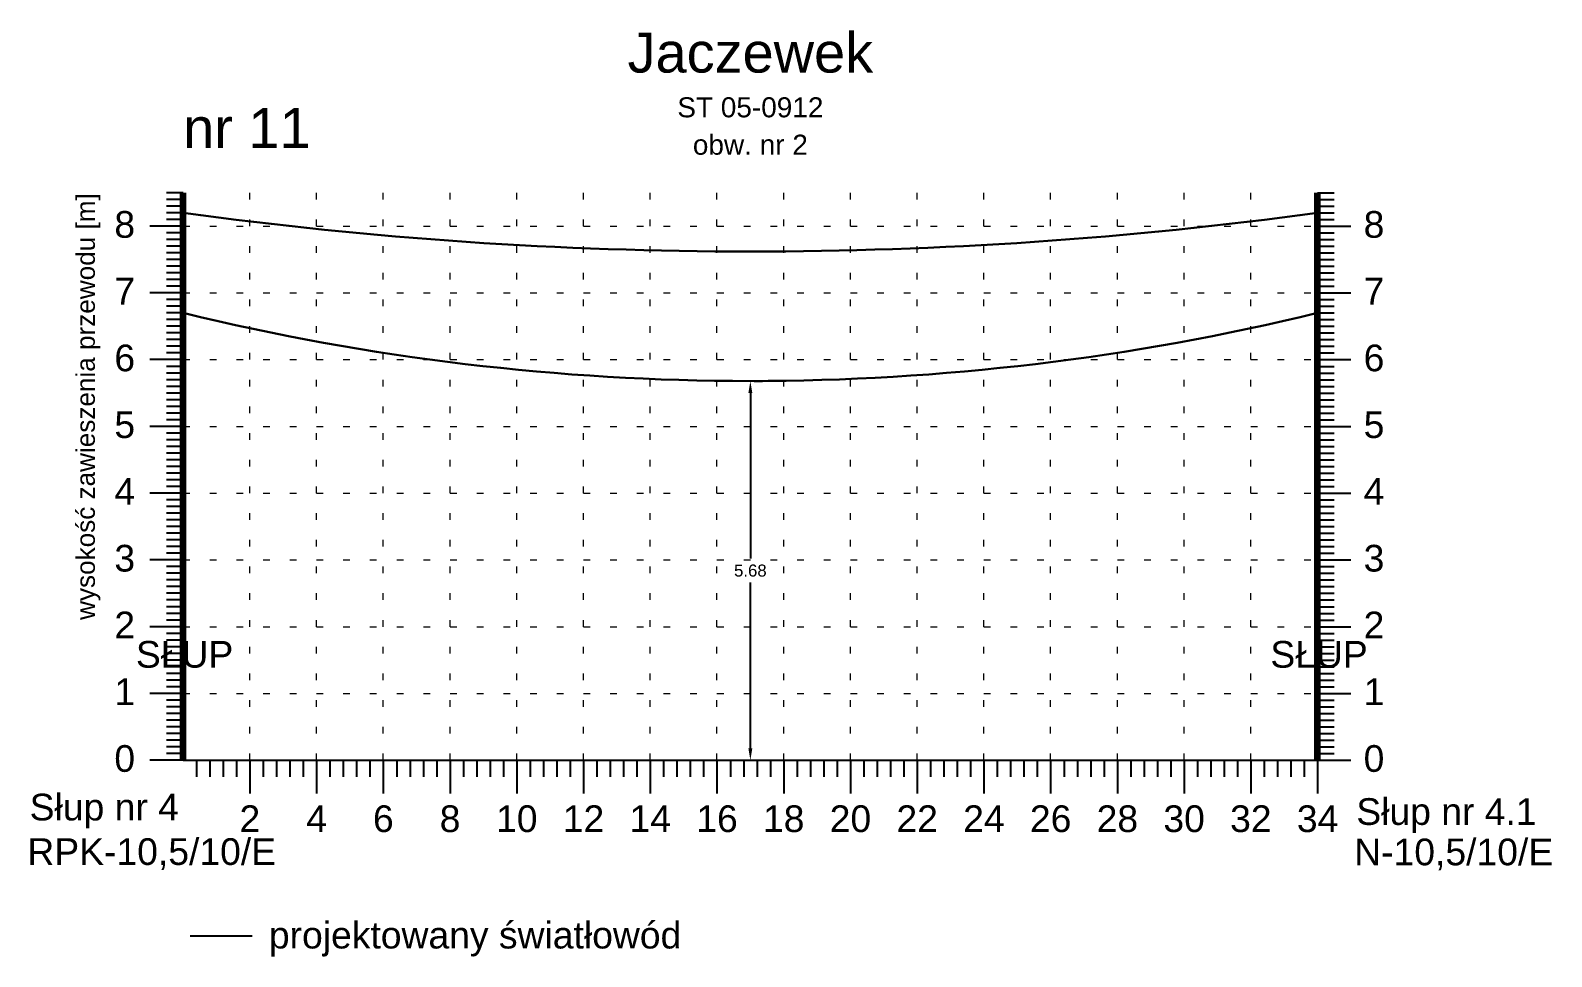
# Model space of a CAD drawing. Header units: inches. Extents: x -863 to 129, y 1307 to 1380.
# Drawn here: x 106.52 to 129.32, y 1348.21 to 1362.08 of the extents above; entities that cross this region are included whole.
import ezdxf
from ezdxf.enums import TextEntityAlignment as Align

# ---------------------------------------------------------------- set-up
doc = ezdxf.new("R2010")
doc.units = ezdxf.units.IN
doc.header["$MEASUREMENT"] = 0
doc.linetypes.add('ACAD_ISO07W100', pattern=[3, 0, -3])
doc.layers.add('_PRZEWIESZENIA_KONTROLA', color=1, linetype='Continuous', lineweight=25)
doc.layers.add('ramka', color=7, linetype='Continuous', plot=False)
doc.styles.get("Standard").update_dxf_attribs({"font": 'arial.ttf'})
doc.dimstyles.get("Standard").update_dxf_attribs({"dimtxt": 0.25, "dimasz": 0.18, "dimexe": 0.18, "dimexo": 0.0625, "dimgap": -0.09, "dimtad": 0, "dimtih": 1, "dimtoh": 1, "dimzin": 0, "dimdsep": 46, "dimtxsty": 'Standard', "dimcen": 0.09, "dimadec": 0, "dimazin": 0, "dimtfac": 1, "dimtofl": 0, "dimtmove": 0, "dimatfit": 3, "dimfxl": 1, "dimtolj": 1, "dimtzin": 0, "dimarcsym": 0})

# ---------------------------------------------------------------- blocks, each defined once
blk = doc.blocks.new('*D11')
at = {"color": 0, "lineweight": -2}
for p, q in [((117.366, 1356.831), (117.491, 1356.831)), ((117.311, 1356.651), (117.311, 1354.172)), ((117.311, 1351.332), (117.311, 1353.812)), ((117.216, 1351.152), (117.491, 1351.152))]:
    blk.add_line(p, q, dxfattribs=at)
at = {"color": 0}
for points in [[(117.341, 1356.651), (117.281, 1356.651), (117.311, 1356.831)], [(117.341, 1351.332), (117.281, 1351.332), (117.311, 1351.152)]]:
    blk.add_solid(points, dxfattribs=at)
at = {"layer": 'Defpoints', "color": 0}
for p in [(117.303, 1356.831), (117.153, 1351.152), (117.311, 1351.152)]:
    blk.add_point(p, dxfattribs=at)
at = {"color": 0, "lineweight": 25, "insert": (117.311, 1353.992), "char_height": 0.18, "attachment_point": 5}
blk.add_mtext('\\A1;5.68', dxfattribs=at)

msp = doc.modelspace()

# ---------------------------------------------------------------- linework, layer by layer
for p, q in [((108.811, 1359.652), (108.561, 1359.652)), ((108.811, 1359.552), (108.561, 1359.552)), ((108.811, 1359.652), (108.811, 1351.152)), ((125.811, 1359.652), (125.811, 1351.152)), ((125.811, 1359.652), (126.061, 1359.652)), ((125.811, 1359.552), (126.061, 1359.552)), ((108.811, 1359.452), (108.561, 1359.452)), ((108.811, 1359.352), (108.561, 1359.352)), ((125.811, 1359.452), (126.061, 1359.452)), ((125.811, 1359.352), (126.061, 1359.352)), ((108.811, 1359.152), (108.311, 1359.152)), ((108.811, 1359.252), (108.561, 1359.252)), ((108.811, 1359.052), (108.561, 1359.052)), ((125.811, 1359.252), (126.061, 1359.252)), ((125.811, 1359.152), (126.311, 1359.152)), ((125.811, 1359.052), (126.061, 1359.052)), ((108.811, 1358.952), (108.561, 1358.952)), ((108.811, 1358.852), (108.561, 1358.852)), ((125.811, 1358.952), (126.061, 1358.952)), ((125.811, 1358.852), (126.061, 1358.852)), ((108.811, 1358.752), (108.561, 1358.752)), ((108.811, 1358.652), (108.561, 1358.652)), ((125.811, 1358.752), (126.061, 1358.752)), ((125.811, 1358.652), (126.061, 1358.652)), ((108.811, 1358.552), (108.561, 1358.552)), ((108.811, 1358.452), (108.561, 1358.452)), ((108.811, 1358.352), (108.561, 1358.352)), ((125.811, 1358.552), (126.061, 1358.552)), ((125.811, 1358.452), (126.061, 1358.452)), ((125.811, 1358.352), (126.061, 1358.352)), ((108.811, 1358.152), (108.311, 1358.152)), ((108.811, 1358.252), (108.561, 1358.252)), ((125.811, 1358.252), (126.061, 1358.252)), ((125.811, 1358.152), (126.311, 1358.152)), ((108.811, 1358.052), (108.561, 1358.052)), ((108.811, 1357.952), (108.561, 1357.952)), ((125.811, 1358.052), (126.061, 1358.052)), ((125.811, 1357.952), (126.061, 1357.952)), ((108.811, 1357.852), (108.561, 1357.852)), ((108.811, 1357.752), (108.561, 1357.752)), ((125.811, 1357.852), (126.061, 1357.852)), ((125.811, 1357.752), (126.061, 1357.752)), ((108.811, 1357.652), (108.561, 1357.652)), ((108.811, 1357.552), (108.561, 1357.552)), ((108.811, 1357.452), (108.561, 1357.452)), ((125.811, 1357.652), (126.061, 1357.652)), ((125.811, 1357.552), (126.061, 1357.552)), ((125.811, 1357.452), (126.061, 1357.452)), ((108.811, 1357.352), (108.561, 1357.352)), ((108.811, 1357.252), (108.561, 1357.252)), ((125.811, 1357.352), (126.061, 1357.352)), ((125.811, 1357.252), (126.061, 1357.252)), ((108.811, 1357.152), (108.311, 1357.152)), ((108.811, 1357.052), (108.561, 1357.052)), ((125.811, 1357.152), (126.311, 1357.152)), ((125.811, 1357.052), (126.061, 1357.052)), ((108.811, 1356.952), (108.561, 1356.952)), ((108.811, 1356.852), (108.561, 1356.852)), ((108.811, 1356.752), (108.561, 1356.752)), ((125.811, 1356.952), (126.061, 1356.952)), ((125.811, 1356.852), (126.061, 1356.852)), ((125.811, 1356.752), (126.061, 1356.752)), ((108.811, 1356.652), (108.561, 1356.652)), ((108.811, 1356.552), (108.561, 1356.552)), ((125.811, 1356.652), (126.061, 1356.652)), ((125.811, 1356.552), (126.061, 1356.552)), ((108.811, 1356.452), (108.561, 1356.452)), ((108.811, 1356.352), (108.561, 1356.352)), ((125.811, 1356.452), (126.061, 1356.452)), ((125.811, 1356.352), (126.061, 1356.352)), ((108.811, 1356.152), (108.311, 1356.152)), ((108.811, 1356.252), (108.561, 1356.252)), ((125.811, 1356.252), (126.061, 1356.252)), ((125.811, 1356.152), (126.311, 1356.152)), ((108.811, 1356.052), (108.561, 1356.052)), ((108.811, 1355.952), (108.561, 1355.952)), ((108.811, 1355.852), (108.561, 1355.852)), ((125.811, 1356.052), (126.061, 1356.052)), ((125.811, 1355.952), (126.061, 1355.952)), ((125.811, 1355.852), (126.061, 1355.852)), ((108.811, 1355.752), (108.561, 1355.752)), ((108.811, 1355.652), (108.561, 1355.652)), ((125.811, 1355.752), (126.061, 1355.752)), ((125.811, 1355.652), (126.061, 1355.652)), ((108.811, 1355.552), (108.561, 1355.552)), ((108.811, 1355.452), (108.561, 1355.452)), ((125.811, 1355.552), (126.061, 1355.552)), ((125.811, 1355.452), (126.061, 1355.452)), ((108.811, 1355.152), (108.311, 1355.152)), ((108.811, 1355.352), (108.561, 1355.352)), ((108.811, 1355.252), (108.561, 1355.252)), ((125.811, 1355.352), (126.061, 1355.352)), ((125.811, 1355.252), (126.061, 1355.252)), ((125.811, 1355.152), (126.311, 1355.152)), ((108.811, 1355.052), (108.561, 1355.052)), ((108.811, 1354.952), (108.561, 1354.952)), ((125.811, 1355.052), (126.061, 1355.052)), ((125.811, 1354.952), (126.061, 1354.952)), ((108.811, 1354.852), (108.561, 1354.852)), ((108.811, 1354.752), (108.561, 1354.752)), ((125.811, 1354.852), (126.061, 1354.852)), ((125.811, 1354.752), (126.061, 1354.752)), ((108.811, 1354.652), (108.561, 1354.652)), ((108.811, 1354.552), (108.561, 1354.552)), ((125.811, 1354.652), (126.061, 1354.652)), ((125.811, 1354.552), (126.061, 1354.552)), ((108.811, 1354.452), (108.561, 1354.452)), ((108.811, 1354.352), (108.561, 1354.352)), ((108.811, 1354.252), (108.561, 1354.252)), ((125.811, 1354.452), (126.061, 1354.452)), ((125.811, 1354.352), (126.061, 1354.352)), ((125.811, 1354.252), (126.061, 1354.252)), ((108.811, 1354.152), (108.311, 1354.152)), ((108.811, 1354.052), (108.561, 1354.052)), ((125.811, 1354.152), (126.311, 1354.152)), ((125.811, 1354.052), (126.061, 1354.052)), ((108.811, 1353.952), (108.561, 1353.952)), ((108.811, 1353.852), (108.561, 1353.852)), ((125.811, 1353.952), (126.061, 1353.952)), ((125.811, 1353.852), (126.061, 1353.852)), ((108.811, 1353.752), (108.561, 1353.752)), ((108.811, 1353.652), (108.561, 1353.652)), ((125.811, 1353.752), (126.061, 1353.752)), ((125.811, 1353.652), (126.061, 1353.652)), ((108.811, 1353.552), (108.561, 1353.552)), ((108.811, 1353.452), (108.561, 1353.452)), ((108.811, 1353.352), (108.561, 1353.352)), ((125.811, 1353.552), (126.061, 1353.552)), ((125.811, 1353.452), (126.061, 1353.452)), ((125.811, 1353.352), (126.061, 1353.352)), ((108.811, 1353.152), (108.311, 1353.152)), ((108.811, 1353.252), (108.561, 1353.252)), ((125.811, 1353.252), (126.061, 1353.252)), ((125.811, 1353.152), (126.311, 1353.152)), ((108.811, 1353.052), (108.561, 1353.052)), ((108.811, 1352.952), (108.561, 1352.952)), ((125.811, 1353.052), (126.061, 1353.052)), ((125.811, 1352.952), (126.061, 1352.952)), ((108.811, 1352.852), (108.561, 1352.852)), ((108.811, 1352.752), (108.561, 1352.752)), ((108.811, 1352.652), (108.561, 1352.652)), ((125.811, 1352.852), (126.061, 1352.852)), ((125.811, 1352.752), (126.061, 1352.752)), ((125.811, 1352.652), (126.061, 1352.652)), ((108.811, 1352.552), (108.561, 1352.552)), ((108.811, 1352.452), (108.561, 1352.452)), ((125.811, 1352.552), (126.061, 1352.552)), ((125.811, 1352.452), (126.061, 1352.452)), ((108.811, 1352.352), (108.561, 1352.352)), ((108.811, 1352.252), (108.561, 1352.252)), ((125.811, 1352.352), (126.061, 1352.352)), ((125.811, 1352.252), (126.061, 1352.252)), ((108.811, 1352.152), (108.311, 1352.152)), ((108.811, 1352.052), (108.561, 1352.052)), ((125.811, 1352.152), (126.311, 1352.152)), ((125.811, 1352.052), (126.061, 1352.052)), ((108.811, 1351.952), (108.561, 1351.952)), ((108.811, 1351.852), (108.561, 1351.852)), ((108.811, 1351.752), (108.561, 1351.752)), ((125.811, 1351.952), (126.061, 1351.952)), ((125.811, 1351.852), (126.061, 1351.852)), ((125.811, 1351.752), (126.061, 1351.752)), ((108.811, 1351.652), (108.561, 1351.652)), ((108.811, 1351.552), (108.561, 1351.552)), ((125.811, 1351.652), (126.061, 1351.652)), ((125.811, 1351.552), (126.061, 1351.552)), ((108.811, 1351.452), (108.561, 1351.452)), ((108.811, 1351.352), (108.561, 1351.352)), ((125.811, 1351.452), (126.061, 1351.452)), ((125.811, 1351.352), (126.061, 1351.352)), ((108.811, 1351.152), (108.311, 1351.152)), ((108.811, 1351.252), (108.561, 1351.252)), ((108.811, 1351.152), (125.811, 1351.152)), ((109.011, 1351.152), (109.011, 1350.902)), ((109.211, 1351.152), (109.211, 1350.902)), ((109.411, 1351.152), (109.411, 1350.902)), ((109.611, 1351.152), (109.611, 1350.902)), ((109.811, 1351.152), (109.811, 1350.652)), ((110.011, 1351.152), (110.011, 1350.902)), ((110.211, 1351.152), (110.211, 1350.902)), ((110.411, 1351.152), (110.411, 1350.902)), ((110.611, 1351.152), (110.611, 1350.902)), ((110.811, 1351.152), (110.811, 1350.652)), ((111.011, 1351.152), (111.011, 1350.902)), ((111.211, 1351.152), (111.211, 1350.902)), ((111.411, 1351.152), (111.411, 1350.902)), ((111.611, 1351.152), (111.611, 1350.902)), ((111.811, 1351.152), (111.811, 1350.652)), ((112.011, 1351.152), (112.011, 1350.902)), ((112.211, 1351.152), (112.211, 1350.902)), ((112.411, 1351.152), (112.411, 1350.902)), ((112.611, 1351.152), (112.611, 1350.902)), ((112.811, 1351.152), (112.811, 1350.652)), ((113.011, 1351.152), (113.011, 1350.902)), ((113.211, 1351.152), (113.211, 1350.902)), ((113.411, 1351.152), (113.411, 1350.902)), ((113.611, 1351.152), (113.611, 1350.902)), ((113.811, 1351.152), (113.811, 1350.652)), ((114.011, 1351.152), (114.011, 1350.902)), ((114.211, 1351.152), (114.211, 1350.902)), ((114.411, 1351.152), (114.411, 1350.902)), ((114.611, 1351.152), (114.611, 1350.902)), ((114.811, 1351.152), (114.811, 1350.652)), ((115.011, 1351.152), (115.011, 1350.902)), ((115.211, 1351.152), (115.211, 1350.902)), ((115.411, 1351.152), (115.411, 1350.902)), ((115.611, 1351.152), (115.611, 1350.902)), ((115.811, 1351.152), (115.811, 1350.652)), ((116.011, 1351.152), (116.011, 1350.902)), ((116.211, 1351.152), (116.211, 1350.902)), ((116.411, 1351.152), (116.411, 1350.902)), ((116.611, 1351.152), (116.611, 1350.902)), ((116.811, 1351.152), (116.811, 1350.652)), ((117.011, 1351.152), (117.011, 1350.902)), ((117.211, 1351.152), (117.211, 1350.902)), ((117.411, 1351.152), (117.411, 1350.902)), ((117.611, 1351.152), (117.611, 1350.902)), ((117.811, 1351.152), (117.811, 1350.652)), ((118.011, 1351.152), (118.011, 1350.902)), ((118.211, 1351.152), (118.211, 1350.902)), ((118.411, 1351.152), (118.411, 1350.902)), ((118.611, 1351.152), (118.611, 1350.902)), ((118.811, 1351.152), (118.811, 1350.652)), ((119.011, 1351.152), (119.011, 1350.902)), ((119.211, 1351.152), (119.211, 1350.902)), ((119.411, 1351.152), (119.411, 1350.902)), ((119.611, 1351.152), (119.611, 1350.902)), ((119.811, 1351.152), (119.811, 1350.652)), ((120.011, 1351.152), (120.011, 1350.902)), ((120.211, 1351.152), (120.211, 1350.902)), ((120.411, 1351.152), (120.411, 1350.902)), ((120.611, 1351.152), (120.611, 1350.902)), ((120.811, 1351.152), (120.811, 1350.652)), ((121.011, 1351.152), (121.011, 1350.902)), ((121.211, 1351.152), (121.211, 1350.902)), ((121.411, 1351.152), (121.411, 1350.902)), ((121.611, 1351.152), (121.611, 1350.902)), ((121.811, 1351.152), (121.811, 1350.652)), ((122.011, 1351.152), (122.011, 1350.902)), ((122.211, 1351.152), (122.211, 1350.902)), ((122.411, 1351.152), (122.411, 1350.902)), ((122.611, 1351.152), (122.611, 1350.902)), ((122.811, 1351.152), (122.811, 1350.652)), ((123.011, 1351.152), (123.011, 1350.902)), ((123.211, 1351.152), (123.211, 1350.902)), ((123.411, 1351.152), (123.411, 1350.902)), ((123.611, 1351.152), (123.611, 1350.902)), ((123.811, 1351.152), (123.811, 1350.652)), ((124.011, 1351.152), (124.011, 1350.902)), ((124.211, 1351.152), (124.211, 1350.902)), ((124.411, 1351.152), (124.411, 1350.902)), ((124.611, 1351.152), (124.611, 1350.902)), ((124.811, 1351.152), (124.811, 1350.652)), ((125.011, 1351.152), (125.011, 1350.902)), ((125.211, 1351.152), (125.211, 1350.902)), ((125.411, 1351.152), (125.411, 1350.902)), ((125.611, 1351.152), (125.611, 1350.902)), ((125.811, 1351.252), (126.061, 1351.252)), ((125.811, 1351.152), (126.311, 1351.152)), ((125.811, 1351.152), (125.811, 1350.652))]:
    msp.add_line(p, q)
at = {"lineweight": 100}
for p, q in [((108.811, 1351.152), (108.811, 1359.652)), ((125.811, 1351.152), (125.811, 1359.652))]:
    msp.add_line(p, q, dxfattribs=at)
at = {"linetype": 'ACAD_ISO07W100', "lineweight": 15, "ltscale": 0.1}
for p, q in [((109.811, 1351.152), (109.811, 1359.652)), ((110.811, 1351.152), (110.811, 1359.652)), ((111.811, 1351.152), (111.811, 1359.652)), ((112.811, 1351.152), (112.811, 1359.652)), ((113.811, 1351.152), (113.811, 1359.652)), ((114.811, 1351.152), (114.811, 1359.652)), ((115.811, 1351.152), (115.811, 1359.652)), ((116.811, 1351.152), (116.811, 1359.652)), ((117.811, 1351.152), (117.811, 1359.652)), ((118.811, 1351.152), (118.811, 1359.652)), ((119.811, 1351.152), (119.811, 1359.652)), ((120.811, 1351.152), (120.811, 1359.652)), ((121.811, 1351.152), (121.811, 1359.652)), ((122.811, 1351.152), (122.811, 1359.652)), ((123.811, 1351.152), (123.811, 1359.652)), ((124.811, 1351.152), (124.811, 1359.652)), ((125.811, 1351.152), (125.811, 1359.652)), ((108.811, 1359.152), (125.811, 1359.152)), ((108.811, 1358.152), (125.811, 1358.152)), ((108.811, 1357.152), (125.811, 1357.152)), ((108.811, 1356.152), (125.811, 1356.152)), ((108.811, 1355.152), (125.811, 1355.152)), ((108.811, 1354.152), (125.811, 1354.152)), ((108.811, 1353.152), (125.811, 1353.152)), ((108.811, 1352.152), (125.811, 1352.152)), ((108.811, 1351.152), (125.811, 1351.152))]:
    msp.add_line(p, q, dxfattribs=at)
at = {"color": 3, "lineweight": 25}
msp.add_line((108.916, 1348.522), (109.847, 1348.522), dxfattribs=at)
at = {"lineweight": 30}
msp.add_arc((117.311, 1421.346), 62.574, 262.19291, 277.80709, dxfattribs=at)
at = {"color": 3, "lineweight": 30}
msp.add_arc((117.311, 1392.755), 35.923, 256.3131, 283.6869, dxfattribs=at)
at = {"layer": 'ramka'}
msp.add_line((108.811, 1351.152), (117.311, 1351.152), dxfattribs=at)

# ---------------------------------------------------------------- texts
for s, height, p in [('Jaczewek', 0.6, (117.311, 1361.452)), ('ST 05-0912', 0.3, (117.311, 1360.782)), ('obw. nr 2', 0.3, (117.311, 1360.222)), ('2', 0.4, (109.811, 1350.076)), ('4', 0.4, (110.811, 1350.076)), ('6', 0.4, (111.811, 1350.076)), ('8', 0.4, (112.811, 1350.076)), ('10', 0.4, (113.811, 1350.076)), ('12', 0.4, (114.811, 1350.076)), ('14', 0.4, (115.811, 1350.076)), ('16', 0.4, (116.811, 1350.076)), ('18', 0.4, (117.811, 1350.076)), ('20', 0.4, (118.811, 1350.076)), ('22', 0.4, (119.811, 1350.076)), ('24', 0.4, (120.811, 1350.076)), ('26', 0.4, (121.811, 1350.076)), ('28', 0.4, (122.811, 1350.076)), ('30', 0.4, (123.811, 1350.076)), ('32', 0.4, (124.811, 1350.076)), ('34', 0.4, (125.811, 1350.076))]:
    msp.add_text(s, height=height).set_placement(p, align=Align.CENTER)
for s, p in [('8', (108.091, 1358.978)), ('7', (108.091, 1357.978)), ('6', (108.091, 1356.978)), ('5', (108.091, 1355.978)), ('4', (108.091, 1354.978)), ('3', (108.091, 1353.978)), ('2', (108.091, 1352.978)), ('1', (108.091, 1351.978)), ('0', (108.091, 1350.978))]:
    msp.add_text(s, height=0.4).set_placement(p, align=Align.RIGHT)
for s, p in [('8', (126.501, 1358.978)), ('7', (126.501, 1357.978)), ('6', (126.501, 1356.978)), ('5', (126.501, 1355.978)), ('4', (126.501, 1354.978)), ('3', (126.501, 1353.978)), ('2', (126.501, 1352.978)), ('1', (126.501, 1351.978)), ('0', (126.501, 1350.978)), ('Słup nr 4', (106.511, 1350.25)), ('Słup nr 4.1', (126.391, 1350.183)), ('RPK-10,5/10/E', (106.477, 1349.583)), ('N-10,5/10/E', (126.36, 1349.578)), ('projektowany światłowód', (110.096, 1348.332))]:
    msp.add_text(s, height=0.4).set_placement(p)
at = {"insert": (107.208, 1353.254), "char_height": 0.28, "width": 9.28, "attachment_point": 1, "rotation": 90}
msp.add_mtext('wysokość zawieszenia przewodu [m]', dxfattribs=at)
at = {"char_height": 0.4, "width": 1.537, "attachment_point": 1}
for insert in [(108.103, 1352.938), (125.103, 1352.938)]:
    msp.add_mtext('SŁUP', dxfattribs=dict(at, insert=insert))
at = {"layer": '_PRZEWIESZENIA_KONTROLA', "color": 1}
msp.add_text('nr 11', height=0.6, dxfattribs=at).set_placement((108.811, 1360.322))

# ---------------------------------------------------------------- dimensions: what is measured, and where the dimension line sits
at = {"lineweight": 25}
dim = msp.add_linear_dim(base=(117.311, 1351.152), p1=(117.303, 1356.831), p2=(117.153, 1351.152), angle=90, text='5.68', dimstyle='Standard', dxfattribs=at)
dim.commit()
dim.dimension.update_dxf_attribs({"geometry": '*D11', "text_midpoint": (117.311, 1353.992)})

doc.saveas('drawing.dxf')
